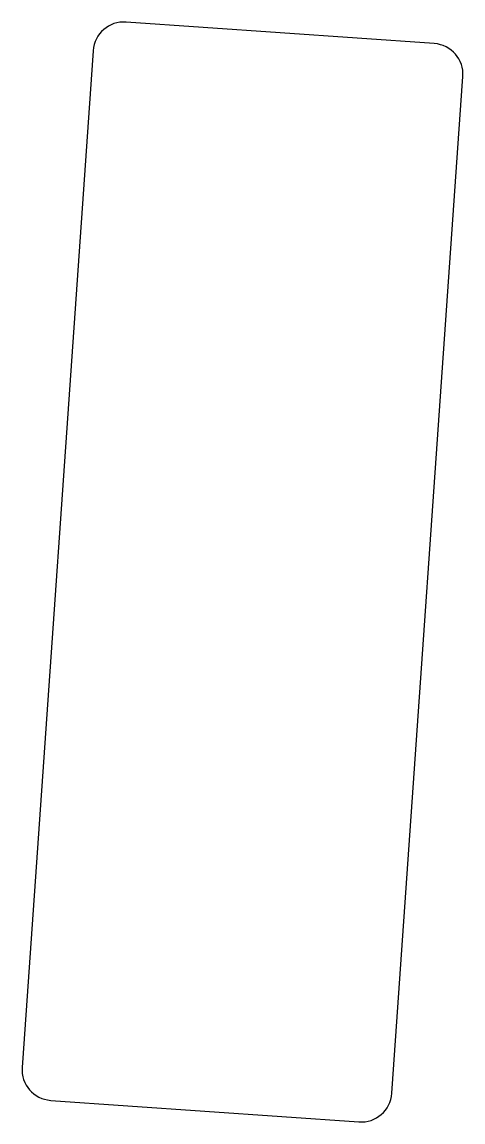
# Model space of a CAD drawing. Header units: millimetres. Extents: x 75.9 to 104.5, y -31.4 to 39.8.
import ezdxf

# ---------------------------------------------------------------- set-up
doc = ezdxf.new("R2010")
doc.units = ezdxf.units.MM

msp = doc.modelspace()

# ---------------------------------------------------------------- linework, layer by layer
at = {"linetype": 'CONTINUOUS'}
for p, q in [((102.598, 38.392), (82.647, 39.787)), ((80.512, 37.931), (75.908, -27.908)), ((99.85, -29.582), (104.453, 36.257)), ((77.764, -30.043), (97.715, -31.438))]:
    msp.add_line(p, q, dxfattribs=at)
for centre, start, end in [((82.507, 37.792), 86, 176), ((102.458, 36.397), 356, 86), ((77.903, -28.047), 176, 266), ((97.854, -29.443), 266, 356)]:
    msp.add_arc(centre, 2, start, end, dxfattribs=at)

doc.saveas('drawing.dxf')
